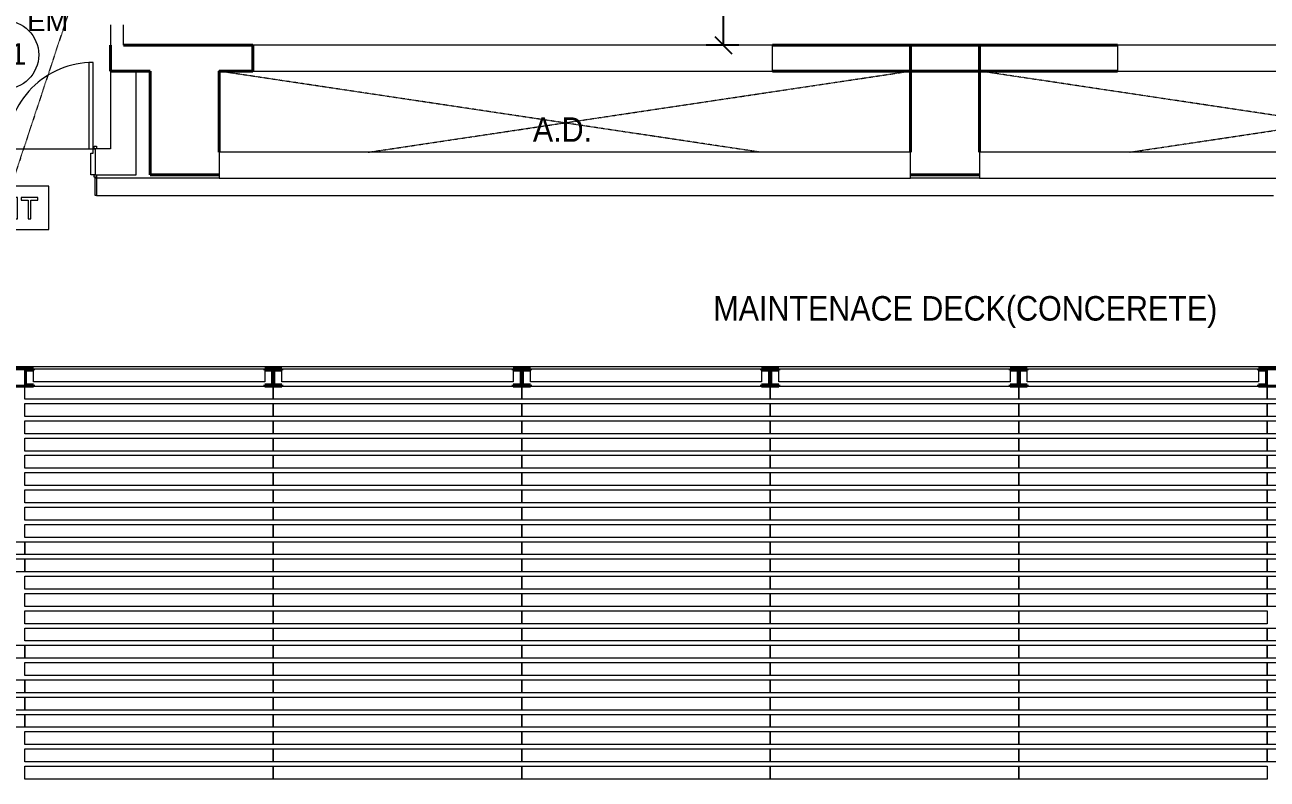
# Model space of a CAD drawing. Header units: millimetres. Extents: x 12827 to 109288, y -12264 to 68487.
# Drawn here: x 47648 to 62048, y 23107 to 31842 of the extents above; entities that cross this region are included whole.
import ezdxf

# ---------------------------------------------------------------- set-up
doc = ezdxf.new("R2010")
doc.units = ezdxf.units.MM
doc.linetypes.add('Dash', pattern=[6, 3, -3])
for name, color, linetype, lineweight in [('A-ANNO-DIMS', 211, 'Continuous', 5), ('A-ANNO-NOTE', 131, 'Continuous', 25), ('A-DETL-HDLN', 90, 'Dash', 9), ('A-DETL-THIN', 151, 'Continuous', 9), ('A-DOOR', 31, 'Continuous', 20), ('A-DOOR-FRAM', 31, 'Continuous', 30), ('A-FLOR', 192, 'Continuous', 9), ('A-GENM', 13, 'Continuous', 20), ('A-WALL', 113, 'Continuous', 20), ('G-ANNO-TEXT', 231, 'Continuous', 5), ('Q-SPCQ', 91, 'Continuous', 20), ('S-COLS', 52, 'Continuous', 20)]:
    doc.layers.add(name, color=color, linetype=linetype, lineweight=lineweight)
doc.styles.add('Arial_1', font='arial.ttf', dxfattribs={"width": 0.7, "height": 295.05988})
doc.styles.add('Swis721 BT_2', font='swiss.ttf', dxfattribs={"width": 0.89, "height": 283.821263})
doc.styles.add('Swis721 BT_4', font='swiss.ttf', dxfattribs={"height": 245.978428})
doc.styles.add('Swis721 BT_5', font='swiss.ttf', dxfattribs={"height": 1.135285})
doc.dimstyles.new('Linear_-_1_5mm_Arial', dxfattribs={"dimscale": 304.8, "dimtxt": 300, "dimasz": 0.656168, "dimexe": 0.656168, "dimexo": 0.0625, "dimgap": 0.328084, "dimtad": 1, "dimdec": 0, "dimzin": 0, "dimdsep": 46, "dimtxsty": 'Arial_1', "dimblk1": 'OBLIQUE', "dimblk2": 'OBLIQUE', "dimsah": 1, "dimcen": 0.09, "dimadec": 0, "dimazin": 0, "dimtfac": 1, "dimtdec": 4, "dimtix": 1, "dimtmove": 0, "dimatfit": 3, "dimfxl": 0.656168, "dimfxlon": 1, "dimtvp": 1, "dimtolj": 1, "dimtzin": 0, "dimarcsym": 2})

# ---------------------------------------------------------------- blocks, each defined once
blk = doc.blocks.new('DLN-Double Door__X08_ - _M30_ 2000 x 2000 _WH_-18327409-Copy of 2_F')
at = {"layer": 'A-DOOR', "lineweight": 15}
for p, q in [((-1000, 1150), (-950, 1150)), ((-1000, 150), (-1000, 1150)), ((-950, 1150), (-950, 150)), ((950, 1150), (950, 150)), ((1000, 1150), (950, 1150)), ((1000, 150), (1000, 1150)), ((-950, 150), (-1000, 150)), ((950, 150), (1000, 150))]:
    blk.add_line(p, q, dxfattribs=at)
for centre, start, end in [((-1000, 150), 359.5, 90), ((1000, 150), 90, 180.5)]:
    blk.add_arc(centre, 1000, start, end, dxfattribs=at)
at = {"layer": 'A-DOOR-FRAM', "lineweight": 15}
for p, q in [((-1040, 180), (-1010, 180)), ((-1040, 150), (-1040, 180)), ((-1010, 150), (-1040, 150)), ((-1025, 150), (-1000, 150)), ((-1025, -150), (-1025, 150)), ((-1010, 180), (-1010, 150)), ((-1000, 150), (-1000, 100)), ((1000, 150), (1025, 150)), ((1000, 100), (1000, 150)), ((1010, 150), (1010, 180)), ((1010, 180), (1040, 180)), ((1040, 150), (1010, 150)), ((1025, 150), (1025, -150)), ((1040, 180), (1040, 150)), ((-1000, 100), (-975, 100)), ((-975, 100), (-975, -150)), ((975, 100), (1000, 100)), ((975, -150), (975, 100)), ((-1040, -150), (-1010, -150)), ((-1040, -180), (-1040, -150)), ((-1010, -180), (-1040, -180)), ((-975, -150), (-1025, -150)), ((-1010, -150), (-1010, -180)), ((1025, -150), (975, -150)), ((1010, -180), (1010, -150)), ((1010, -150), (1040, -150)), ((1040, -180), (1010, -180)), ((1040, -150), (1040, -180))]:
    blk.add_line(p, q, dxfattribs=at)
blk = doc.blocks.new('DLN_Grid Gallery Deck - DLN_Grid Gallery Deck-V1-Copy of 2_F')
at = {"layer": 'Q-SPCQ'}
for p, q in [((0, -75), (0, 75)), ((0, 75), (2880, 75)), ((2880, 75), (2880, -75)), ((2880, -75), (0, -75))]:
    blk.add_line(p, q, dxfattribs=at)
blk = doc.blocks.new('DLN_Grid Gallery Deck - DLN_Grid Gallery Deck-V2-Copy of 2_F')
at = {"layer": 'Q-SPCQ'}
for p, q in [((0, -75), (0, 75)), ((100, 75), (2780, 75)), ((2880, 75), (2880, -75)), ((2880, -75), (0, -75))]:
    blk.add_line(p, q, dxfattribs=at)
blk = doc.blocks.new('DLN_Grid Gallery Deck - DLN_Grid Gallery Deck-V3-Copy of 2_F')
at = {"layer": 'Q-SPCQ'}
for p, q in [((0, -75), (0, 75)), ((100, 75), (2780, 75)), ((2880, 75), (2880, -75)), ((2880, -75), (0, -75))]:
    blk.add_line(p, q, dxfattribs=at)
blk = doc.blocks.new('DLN_Grid Gallery Deck - DLN_Grid Gallery Deck-V6-Copy of 2_F')
at = {"layer": 'Q-SPCQ'}
for p, q in [((0, -75), (0, 75)), ((100, 75), (2780, 75)), ((2880, 75), (2880, -75)), ((2880, -75), (0, -75))]:
    blk.add_line(p, q, dxfattribs=at)
blk = doc.blocks.new('DLN_Grid Gallery Deck - DLN_Grid Gallery Deck-V10-Copy of 2_F')
at = {"layer": 'Q-SPCQ'}
for p, q in [((0, 75), (2680, 75)), ((0, -75), (0, 60)), ((2680, 60), (2680, -75)), ((2680, -75), (0, -75))]:
    blk.add_line(p, q, dxfattribs=at)
blk = doc.blocks.new('DLN_Grid Gallery Deck - DLN_Grid Gallery Deck-V11-Copy of 2_F')
at = {"layer": 'Q-SPCQ'}
for p, q in [((0, 75), (2680, 75)), ((0, -75), (0, 60)), ((2680, 60), (2680, -75)), ((2680, -75), (0, -75))]:
    blk.add_line(p, q, dxfattribs=at)
blk = doc.blocks.new('DLN_Grid Gallery Deck - DLN_Grid Gallery Deck-V12-Copy of 2_F')
at = {"layer": 'Q-SPCQ'}
for p, q in [((0, 75), (2680, 75)), ((0, -75), (0, 60)), ((2680, 60), (2680, -75)), ((2680, -75), (0, -75))]:
    blk.add_line(p, q, dxfattribs=at)
blk = doc.blocks.new('DLN_EXIT Sign Board - DLN_EXIT Sign Board-5973881-Copy of 2_F')
at = {"layer": 'A-GENM'}
for p, q in [((500, 250), (-500, 250)), ((-500, 250), (-500, -250)), ((500, -250), (500, 250)), ((-177, 121), (-354, 121)), ((-354, 121), (-354, -125)), ((-323, 17), (-323, 90)), ((-323, 90), (-177, 90)), ((-185, 17), (-323, 17)), ((-185, -13), (-185, 17)), ((-177, 90), (-177, 121)), ((-59, 9), (-154, -125)), ((-102, 121), (-138, 121)), ((-138, 121), (-59, 9)), ((-57, 58), (-102, 121)), ((-42, 34), (-57, 58)), ((-24, 59), (-42, 34)), ((20, 121), (-24, 59)), ((-22, 9), (58, 121)), ((73, -125), (-22, 9)), ((58, 121), (20, 121)), ((138, 121), (108, 121)), ((108, 121), (108, -125)), ((138, -125), (138, 121)), ((373, 121), (181, 121)), ((181, 121), (181, 90)), ((181, 90), (262, 90)), ((262, 90), (262, -125)), ((292, -125), (292, 90)), ((292, 90), (373, 90)), ((373, 90), (373, 121)), ((-354, -125), (-173, -125)), ((-323, -94), (-323, -13)), ((-323, -13), (-185, -13)), ((-173, -94), (-323, -94)), ((-173, -125), (-173, -94)), ((-154, -125), (-116, -125)), ((-116, -125), (-55, -38)), ((-55, -38), (-40, -17)), ((-40, -17), (-27, -36)), ((-27, -36), (36, -125)), ((36, -125), (73, -125)), ((108, -125), (138, -125)), ((262, -125), (292, -125)), ((-500, -250), (500, -250))]:
    blk.add_line(p, q, dxfattribs=at)
blk = doc.blocks.new('_Oblique')
at = {"color": 0, "linetype": 'ByBlock', "lineweight": -2}
blk.add_line((-0.5, -0.5), (0.5, 0.5), dxfattribs=at)
blk = doc.blocks.new('DIMBLOCK61-Copy of 2_F')
at = {"layer": 'A-ANNO-DIMS', "color": 0, "lineweight": -2, "transparency": 16777216}
for p, q in [((55925, 33957), (55544, 33957)), ((55744, 33957), (55744, 31607)), ((55925, 31607), (55544, 31607))]:
    blk.add_line(p, q, dxfattribs=at)
at = {"layer": 'Defpoints', "color": 0, "transparency": 16777216}
for p in [(55944, 33957), (55744, 31607), (55944, 31607)]:
    blk.add_point(p, dxfattribs=at)
at = {"layer": 'A-ANNO-DIMS', "color": 0, "lineweight": -2, "transparency": 16777216, "xscale": 200, "yscale": 200, "zscale": 200}
for p, rotation in [((55744, 33957), 90), ((55744, 31607), 270)]:
    blk.add_blockref('_Oblique', p, dxfattribs=dict(at, rotation=rotation))
at = {"layer": 'A-ANNO-DIMS', "color": 0, "transparency": 16777216, "insert": (55493, 32782), "char_height": 295.1, "width": 753.23, "attachment_point": 5, "rotation": 90, "style": 'Arial_1'}
blk.add_mtext('\\A1;2350', dxfattribs=at)
blk = doc.blocks.new('GBP_Door Mark - 2 x 1_3_R_T_ Border _EM_ON_-18777231-Copy of 2_F')
at = {"layer": 'A-ANNO-NOTE', "lineweight": 5}
blk.add_circle((-31.356, 27.261), 2, dxfattribs=at)
at = {"layer": 'A-ANNO-NOTE', "lineweight": 5, "insert": (-30.02, 29.767), "char_height": 1.1353, "width": 2.7792, "attachment_point": 1, "line_spacing_factor": 1.00667, "style": 'Swis721 BT_5'}
blk.add_mtext('EM', dxfattribs=at)

msp = doc.modelspace()

# ---------------------------------------------------------------- linework, layer by layer
at = {"layer": 'A-DETL-HDLN'}
for p, q in [((48419.29296, 32782.48546), (47445.37467, 29843.84281)), ((56175.54295, 30367.48546), (49889.29296, 31307.48546)), ((51628.04298, 30367.48546), (57914.29297, 31307.48546)), ((64990.75129, 30367.48546), (58714.29297, 31307.48546)), ((60450.33465, 30367.48546), (66726.79297, 31307.48546)), ((49889.29296, 30107.48545), (49901.79297, 30109.35461))]:
    msp.add_line(p, q, dxfattribs=at)
at = {"layer": 'A-DETL-THIN'}
for p, q in [((57914.29297, 30367.48546), (49901.79297, 30367.48546)), ((49901.79297, 30367.48546), (49901.79297, 30067.48546)), ((57914.29297, 30067.48546), (57914.29297, 30367.48546)), ((66726.79297, 30367.48546), (58714.29297, 30367.48546)), ((58714.29297, 30367.48546), (58714.29297, 30067.48546)), ((49901.79297, 30067.48546), (57914.29297, 30067.48546)), ((58714.29297, 30067.48546), (66726.79297, 30067.48546))]:
    msp.add_line(p, q, dxfattribs=at)
at = {"layer": 'A-FLOR', "lineweight": 20}
msp.add_line((46439.29302, 30407.48546), (48439.29302, 30407.48546), dxfattribs=at)
at = {"layer": 'A-FLOR'}
for p, q in [((48464.29302, 29867.48546), (48464.29302, 30077.48546)), ((48479.29302, 30067.48546), (48464.29302, 30067.48546)), ((48479.29302, 29867.48546), (48464.29302, 29867.48546)), ((41679.29296, 27887.48546), (72814.29297, 27887.48546))]:
    msp.add_line(p, q, dxfattribs=at)
at = {"layer": 'A-WALL'}
for p, q in [((48639.29296, 31842.48546), (48639.29296, 31607.48546)), ((48789.29296, 31607.48546), (48789.29296, 31842.48546)), ((56314.29297, 31607.48546), (50291.79297, 31607.48546)), ((56314.29297, 31307.48546), (56314.29297, 31607.48546)), ((65126.79297, 31607.48546), (60314.29297, 31607.48546)), ((60314.29297, 31607.48546), (60314.29297, 31307.48546)), ((48639.29302, 31307.48546), (48639.29302, 30407.48546)), ((48939.29302, 30107.48546), (48939.29302, 31307.48546)), ((50291.79297, 31307.48546), (56314.29297, 31307.48546)), ((60314.29297, 31307.48546), (65126.79297, 31307.48546)), ((48639.29302, 30407.48546), (48479.29302, 30407.48546)), ((48479.29302, 30107.48546), (48939.29302, 30107.48546)), ((49901.79297, 30067.48546), (48479.29302, 30067.48546)), ((48479.29302, 30067.48546), (48479.29302, 29867.48546)), ((58714.29297, 30067.48546), (57914.29297, 30067.48546)), ((48479.29302, 29867.48546), (62120.26932, 29867.48546))]:
    msp.add_line(p, q, dxfattribs=at)
at = {"layer": 'A-WALL', "color": 250, "lineweight": 40}
for p, q in [((48639.29296, 31607.48546), (48639.29296, 31307.48546)), ((49101.79297, 31607.48546), (48789.29296, 31607.48546)), ((50291.79297, 31607.48546), (49901.79297, 31607.48546)), ((50291.79297, 31307.48546), (50291.79297, 31607.48546)), ((60314.29297, 31607.48546), (56314.29297, 31607.48546)), ((48639.29296, 31307.48546), (49101.79297, 31307.48546)), ((49901.79297, 31307.48546), (50291.79297, 31307.48546)), ((56314.29297, 31307.48546), (60314.29297, 31307.48546))]:
    msp.add_line(p, q, dxfattribs=at)
at = {"layer": 'S-COLS', "color": 250, "lineweight": 40}
for p, q in [((49901.79297, 31607.48546), (49101.79297, 31607.48546)), ((58714.29297, 31607.48546), (57914.29297, 31607.48546)), ((57914.29297, 31607.48546), (57914.29297, 30367.48546)), ((58714.29297, 30367.48546), (58714.29297, 31607.48546)), ((49101.79297, 31307.48546), (49101.79297, 30107.48546)), ((49901.79297, 30367.48546), (49901.79297, 31307.48546)), ((49101.79297, 30107.48546), (49901.79297, 30107.48546)), ((57914.29297, 30107.48546), (58714.29297, 30107.48546)), ((47747.68113, 27857.48541), (47547.68113, 27857.48541)), ((47655.18113, 27672.48541), (47655.18113, 27842.48541)), ((47655.18113, 27842.48541), (47747.68113, 27842.48541)), ((47747.68113, 27842.48541), (47747.68113, 27857.48541)), ((50627.68113, 27857.48541), (50427.68113, 27857.48541)), ((50427.68113, 27857.48541), (50427.68113, 27842.48541)), ((50427.68113, 27842.48541), (50520.18113, 27842.48541)), ((50520.18113, 27842.48541), (50520.18113, 27672.48541)), ((50535.18113, 27672.48541), (50535.18113, 27842.48541)), ((50535.18113, 27842.48541), (50627.68113, 27842.48541)), ((50627.68113, 27842.48541), (50627.68113, 27857.48541)), ((53507.68113, 27857.48541), (53307.68113, 27857.48541)), ((53307.68113, 27857.48541), (53307.68113, 27842.48541)), ((53307.68113, 27842.48541), (53400.18113, 27842.48541)), ((53400.18113, 27842.48541), (53400.18113, 27672.48541)), ((53415.18113, 27672.48541), (53415.18113, 27842.48541)), ((53415.18113, 27842.48541), (53507.68113, 27842.48541)), ((53507.68113, 27842.48541), (53507.68113, 27857.48541)), ((56387.68113, 27857.48546), (56187.68113, 27857.48546)), ((56187.68113, 27857.48546), (56187.68113, 27842.48546)), ((56187.68113, 27842.48546), (56280.18113, 27842.48546)), ((56280.18113, 27842.48546), (56280.18113, 27672.48546)), ((56295.18113, 27672.48546), (56295.18113, 27842.48546)), ((56295.18113, 27842.48546), (56387.68113, 27842.48546)), ((56387.68113, 27842.48546), (56387.68113, 27857.48546)), ((59267.68113, 27857.48541), (59067.68113, 27857.48541)), ((59067.68113, 27857.48541), (59067.68113, 27842.48541)), ((59067.68113, 27842.48541), (59160.18113, 27842.48541)), ((59160.18113, 27842.48541), (59160.18113, 27672.48541)), ((59175.18113, 27672.48541), (59175.18113, 27842.48541)), ((59175.18113, 27842.48541), (59267.68113, 27842.48541)), ((59267.68113, 27842.48541), (59267.68113, 27857.48541)), ((62147.68113, 27857.48541), (61947.68113, 27857.48541)), ((61947.68113, 27857.48541), (61947.68113, 27842.48541)), ((61947.68113, 27842.48541), (62040.18113, 27842.48541)), ((62040.18113, 27842.48541), (62040.18113, 27672.48541)), ((47547.68113, 27657.48541), (47747.68113, 27657.48541)), ((47747.68113, 27672.48541), (47655.18113, 27672.48541)), ((47747.68113, 27657.48541), (47747.68113, 27672.48541)), ((50427.68113, 27672.48541), (50427.68113, 27657.48541)), ((50520.18113, 27672.48541), (50427.68113, 27672.48541)), ((50427.68113, 27657.48541), (50627.68113, 27657.48541)), ((50627.68113, 27672.48541), (50535.18113, 27672.48541)), ((50627.68113, 27657.48541), (50627.68113, 27672.48541)), ((53307.68113, 27672.48541), (53307.68113, 27657.48541)), ((53400.18113, 27672.48541), (53307.68113, 27672.48541)), ((53307.68113, 27657.48541), (53507.68113, 27657.48541)), ((53507.68113, 27672.48541), (53415.18113, 27672.48541)), ((53507.68113, 27657.48541), (53507.68113, 27672.48541)), ((56187.68113, 27672.48546), (56187.68113, 27657.48546)), ((56280.18113, 27672.48546), (56187.68113, 27672.48546)), ((56187.68113, 27657.48546), (56387.68113, 27657.48546)), ((56387.68113, 27672.48546), (56295.18113, 27672.48546)), ((56387.68113, 27657.48546), (56387.68113, 27672.48546)), ((59067.68113, 27672.48541), (59067.68113, 27657.48541)), ((59160.18113, 27672.48541), (59067.68113, 27672.48541)), ((59067.68113, 27657.48541), (59267.68113, 27657.48541)), ((59267.68113, 27672.48541), (59175.18113, 27672.48541)), ((59267.68113, 27657.48541), (59267.68113, 27672.48541)), ((61947.68113, 27672.48541), (61947.68113, 27657.48541)), ((62040.18113, 27672.48541), (61947.68113, 27672.48541)), ((61947.68113, 27657.48541), (62147.68113, 27657.48541))]:
    msp.add_line(p, q, dxfattribs=at)

# ---------------------------------------------------------------- block references
at = {"layer": 'A-ANNO-NOTE', "lineweight": 5, "xscale": 200, "yscale": 200, "zscale": 200}
msp.add_blockref('GBP_Door Mark - 2 x 1_3_R_T_ Border _EM_ON_-18777231-Copy of 2_F', (53679.56079, 26043.32453), dxfattribs=at)
at = {"layer": 'A-DOOR', "lineweight": 15}
msp.add_blockref('DLN-Double Door__X08_ - _M30_ 2000 x 2000 _WH_-18327409-Copy of 2_F', (47439.29302, 30257.48546), dxfattribs=at)
at = {"layer": 'A-GENM'}
msp.add_blockref('DLN_EXIT Sign Board - DLN_EXIT Sign Board-5973881-Copy of 2_F', (47425.12226, 29722.68896), dxfattribs=at)
at = {"layer": 'Q-SPCQ'}
for name, p in [('DLN_Grid Gallery Deck - DLN_Grid Gallery Deck-V10-Copy of 2_F', (47747.68113, 27782.48546)), ('DLN_Grid Gallery Deck - DLN_Grid Gallery Deck-V10-Copy of 2_F', (50627.68113, 27782.48546)), ('DLN_Grid Gallery Deck - DLN_Grid Gallery Deck-V11-Copy of 2_F', (53507.68113, 27782.48546)), ('DLN_Grid Gallery Deck - DLN_Grid Gallery Deck-V12-Copy of 2_F', (56387.68113, 27782.48546)), ('DLN_Grid Gallery Deck - DLN_Grid Gallery Deck-V10-Copy of 2_F', (59267.68113, 27782.48546)), ('DLN_Grid Gallery Deck - DLN_Grid Gallery Deck-V2-Copy of 2_F', (47647.68113, 27582.48546)), ('DLN_Grid Gallery Deck - DLN_Grid Gallery Deck-V2-Copy of 2_F', (50527.68113, 27582.48546)), ('DLN_Grid Gallery Deck - DLN_Grid Gallery Deck-V3-Copy of 2_F', (53407.68113, 27582.48546)), ('DLN_Grid Gallery Deck - DLN_Grid Gallery Deck-V6-Copy of 2_F', (56287.68113, 27582.48546)), ('DLN_Grid Gallery Deck - DLN_Grid Gallery Deck-V2-Copy of 2_F', (59167.68113, 27582.48546)), ('DLN_Grid Gallery Deck - DLN_Grid Gallery Deck-V2-Copy of 2_F', (62047.68113, 27582.48546)), ('DLN_Grid Gallery Deck - DLN_Grid Gallery Deck-V1-Copy of 2_F', (47647.68113, 27382.48546)), ('DLN_Grid Gallery Deck - DLN_Grid Gallery Deck-V1-Copy of 2_F', (50527.68113, 27382.48546)), ('DLN_Grid Gallery Deck - DLN_Grid Gallery Deck-V1-Copy of 2_F', (53407.68113, 27382.48546)), ('DLN_Grid Gallery Deck - DLN_Grid Gallery Deck-V1-Copy of 2_F', (56287.68113, 27382.48546)), ('DLN_Grid Gallery Deck - DLN_Grid Gallery Deck-V1-Copy of 2_F', (59167.68113, 27382.48546)), ('DLN_Grid Gallery Deck - DLN_Grid Gallery Deck-V1-Copy of 2_F', (62047.68113, 27382.48546)), ('DLN_Grid Gallery Deck - DLN_Grid Gallery Deck-V1-Copy of 2_F', (47647.68113, 27182.48546)), ('DLN_Grid Gallery Deck - DLN_Grid Gallery Deck-V1-Copy of 2_F', (50527.68113, 27182.48546)), ('DLN_Grid Gallery Deck - DLN_Grid Gallery Deck-V1-Copy of 2_F', (53407.68113, 27182.48546)), ('DLN_Grid Gallery Deck - DLN_Grid Gallery Deck-V1-Copy of 2_F', (56287.68113, 27182.48546)), ('DLN_Grid Gallery Deck - DLN_Grid Gallery Deck-V1-Copy of 2_F', (59167.68113, 27182.48546)), ('DLN_Grid Gallery Deck - DLN_Grid Gallery Deck-V1-Copy of 2_F', (62047.68113, 27182.48546)), ('DLN_Grid Gallery Deck - DLN_Grid Gallery Deck-V1-Copy of 2_F', (47647.68113, 26982.48546)), ('DLN_Grid Gallery Deck - DLN_Grid Gallery Deck-V1-Copy of 2_F', (50527.68113, 26982.48546)), ('DLN_Grid Gallery Deck - DLN_Grid Gallery Deck-V1-Copy of 2_F', (53407.68113, 26982.48546)), ('DLN_Grid Gallery Deck - DLN_Grid Gallery Deck-V1-Copy of 2_F', (56287.68113, 26982.48546)), ('DLN_Grid Gallery Deck - DLN_Grid Gallery Deck-V1-Copy of 2_F', (59167.68113, 26982.48546)), ('DLN_Grid Gallery Deck - DLN_Grid Gallery Deck-V1-Copy of 2_F', (62047.68113, 26982.48546)), ('DLN_Grid Gallery Deck - DLN_Grid Gallery Deck-V1-Copy of 2_F', (47647.68113, 26782.48546)), ('DLN_Grid Gallery Deck - DLN_Grid Gallery Deck-V1-Copy of 2_F', (50527.68113, 26782.48546)), ('DLN_Grid Gallery Deck - DLN_Grid Gallery Deck-V1-Copy of 2_F', (53407.68113, 26782.48546)), ('DLN_Grid Gallery Deck - DLN_Grid Gallery Deck-V1-Copy of 2_F', (56287.68113, 26782.48546)), ('DLN_Grid Gallery Deck - DLN_Grid Gallery Deck-V1-Copy of 2_F', (59167.68113, 26782.48546)), ('DLN_Grid Gallery Deck - DLN_Grid Gallery Deck-V1-Copy of 2_F', (62047.68113, 26782.48546)), ('DLN_Grid Gallery Deck - DLN_Grid Gallery Deck-V1-Copy of 2_F', (47647.68113, 26582.48546)), ('DLN_Grid Gallery Deck - DLN_Grid Gallery Deck-V1-Copy of 2_F', (50527.68113, 26582.48546)), ('DLN_Grid Gallery Deck - DLN_Grid Gallery Deck-V1-Copy of 2_F', (53407.68113, 26582.48546)), ('DLN_Grid Gallery Deck - DLN_Grid Gallery Deck-V1-Copy of 2_F', (56287.68113, 26582.48546)), ('DLN_Grid Gallery Deck - DLN_Grid Gallery Deck-V1-Copy of 2_F', (59167.68113, 26582.48546)), ('DLN_Grid Gallery Deck - DLN_Grid Gallery Deck-V1-Copy of 2_F', (62047.68113, 26582.48546)), ('DLN_Grid Gallery Deck - DLN_Grid Gallery Deck-V1-Copy of 2_F', (47647.68113, 26382.48546)), ('DLN_Grid Gallery Deck - DLN_Grid Gallery Deck-V1-Copy of 2_F', (50527.68113, 26382.48546)), ('DLN_Grid Gallery Deck - DLN_Grid Gallery Deck-V1-Copy of 2_F', (53407.68113, 26382.48546)), ('DLN_Grid Gallery Deck - DLN_Grid Gallery Deck-V1-Copy of 2_F', (56287.68113, 26382.48546)), ('DLN_Grid Gallery Deck - DLN_Grid Gallery Deck-V1-Copy of 2_F', (59167.68113, 26382.48546)), ('DLN_Grid Gallery Deck - DLN_Grid Gallery Deck-V1-Copy of 2_F', (62047.68113, 26382.48546)), ('DLN_Grid Gallery Deck - DLN_Grid Gallery Deck-V1-Copy of 2_F', (47647.68113, 26182.48546)), ('DLN_Grid Gallery Deck - DLN_Grid Gallery Deck-V1-Copy of 2_F', (50527.68113, 26182.48546)), ('DLN_Grid Gallery Deck - DLN_Grid Gallery Deck-V1-Copy of 2_F', (53407.68113, 26182.48546)), ('DLN_Grid Gallery Deck - DLN_Grid Gallery Deck-V1-Copy of 2_F', (56287.68113, 26182.48546)), ('DLN_Grid Gallery Deck - DLN_Grid Gallery Deck-V1-Copy of 2_F', (59167.68113, 26182.48546)), ('DLN_Grid Gallery Deck - DLN_Grid Gallery Deck-V1-Copy of 2_F', (62047.68113, 26182.48546)), ('DLN_Grid Gallery Deck - DLN_Grid Gallery Deck-V1-Copy of 2_F', (47647.68113, 25982.48546)), ('DLN_Grid Gallery Deck - DLN_Grid Gallery Deck-V1-Copy of 2_F', (50527.68113, 25982.48546)), ('DLN_Grid Gallery Deck - DLN_Grid Gallery Deck-V1-Copy of 2_F', (53407.68113, 25982.48546)), ('DLN_Grid Gallery Deck - DLN_Grid Gallery Deck-V1-Copy of 2_F', (56287.68113, 25982.48546)), ('DLN_Grid Gallery Deck - DLN_Grid Gallery Deck-V1-Copy of 2_F', (59167.68113, 25982.48546)), ('DLN_Grid Gallery Deck - DLN_Grid Gallery Deck-V1-Copy of 2_F', (62047.68113, 25982.48546)), ('DLN_Grid Gallery Deck - DLN_Grid Gallery Deck-V1-Copy of 2_F', (44767.68113, 25782.48546)), ('DLN_Grid Gallery Deck - DLN_Grid Gallery Deck-V1-Copy of 2_F', (47647.68113, 25782.48546)), ('DLN_Grid Gallery Deck - DLN_Grid Gallery Deck-V1-Copy of 2_F', (50527.68113, 25782.48546)), ('DLN_Grid Gallery Deck - DLN_Grid Gallery Deck-V1-Copy of 2_F', (53407.68113, 25782.48546)), ('DLN_Grid Gallery Deck - DLN_Grid Gallery Deck-V1-Copy of 2_F', (56287.68113, 25782.48546)), ('DLN_Grid Gallery Deck - DLN_Grid Gallery Deck-V1-Copy of 2_F', (59167.68113, 25782.48546)), ('DLN_Grid Gallery Deck - DLN_Grid Gallery Deck-V1-Copy of 2_F', (62047.68113, 25782.48546)), ('DLN_Grid Gallery Deck - DLN_Grid Gallery Deck-V1-Copy of 2_F', (44767.68113, 25582.48546)), ('DLN_Grid Gallery Deck - DLN_Grid Gallery Deck-V1-Copy of 2_F', (47647.68113, 25582.48546)), ('DLN_Grid Gallery Deck - DLN_Grid Gallery Deck-V1-Copy of 2_F', (50527.68113, 25582.48546)), ('DLN_Grid Gallery Deck - DLN_Grid Gallery Deck-V1-Copy of 2_F', (53407.68113, 25582.48546)), ('DLN_Grid Gallery Deck - DLN_Grid Gallery Deck-V1-Copy of 2_F', (56287.68113, 25582.48546)), ('DLN_Grid Gallery Deck - DLN_Grid Gallery Deck-V1-Copy of 2_F', (59167.68113, 25582.48546)), ('DLN_Grid Gallery Deck - DLN_Grid Gallery Deck-V1-Copy of 2_F', (62047.68113, 25582.48546)), ('DLN_Grid Gallery Deck - DLN_Grid Gallery Deck-V1-Copy of 2_F', (47647.68113, 25382.48546)), ('DLN_Grid Gallery Deck - DLN_Grid Gallery Deck-V1-Copy of 2_F', (50527.68113, 25382.48546)), ('DLN_Grid Gallery Deck - DLN_Grid Gallery Deck-V1-Copy of 2_F', (53407.68113, 25382.48546)), ('DLN_Grid Gallery Deck - DLN_Grid Gallery Deck-V1-Copy of 2_F', (56287.68113, 25382.48546)), ('DLN_Grid Gallery Deck - DLN_Grid Gallery Deck-V1-Copy of 2_F', (59167.68113, 25382.48546)), ('DLN_Grid Gallery Deck - DLN_Grid Gallery Deck-V1-Copy of 2_F', (62047.68113, 25382.48546)), ('DLN_Grid Gallery Deck - DLN_Grid Gallery Deck-V1-Copy of 2_F', (47647.68113, 25182.48546)), ('DLN_Grid Gallery Deck - DLN_Grid Gallery Deck-V1-Copy of 2_F', (50527.68113, 25182.48546)), ('DLN_Grid Gallery Deck - DLN_Grid Gallery Deck-V1-Copy of 2_F', (53407.68113, 25182.48546)), ('DLN_Grid Gallery Deck - DLN_Grid Gallery Deck-V1-Copy of 2_F', (56287.68113, 25182.48546)), ('DLN_Grid Gallery Deck - DLN_Grid Gallery Deck-V1-Copy of 2_F', (59167.68113, 25182.48546)), ('DLN_Grid Gallery Deck - DLN_Grid Gallery Deck-V1-Copy of 2_F', (62047.68113, 25182.48546)), ('DLN_Grid Gallery Deck - DLN_Grid Gallery Deck-V1-Copy of 2_F', (47647.68113, 24982.48546)), ('DLN_Grid Gallery Deck - DLN_Grid Gallery Deck-V1-Copy of 2_F', (50527.68113, 24982.48546)), ('DLN_Grid Gallery Deck - DLN_Grid Gallery Deck-V1-Copy of 2_F', (53407.68113, 24982.48546)), ('DLN_Grid Gallery Deck - DLN_Grid Gallery Deck-V1-Copy of 2_F', (56287.68113, 24982.48546)), ('DLN_Grid Gallery Deck - DLN_Grid Gallery Deck-V1-Copy of 2_F', (59167.68113, 24982.48546)), ('DLN_Grid Gallery Deck - DLN_Grid Gallery Deck-V1-Copy of 2_F', (47647.68113, 24782.48546)), ('DLN_Grid Gallery Deck - DLN_Grid Gallery Deck-V1-Copy of 2_F', (50527.68113, 24782.48546)), ('DLN_Grid Gallery Deck - DLN_Grid Gallery Deck-V1-Copy of 2_F', (53407.68113, 24782.48546)), ('DLN_Grid Gallery Deck - DLN_Grid Gallery Deck-V1-Copy of 2_F', (56287.68113, 24782.48546)), ('DLN_Grid Gallery Deck - DLN_Grid Gallery Deck-V1-Copy of 2_F', (59167.68113, 24782.48546)), ('DLN_Grid Gallery Deck - DLN_Grid Gallery Deck-V1-Copy of 2_F', (62047.68113, 24782.48546)), ('DLN_Grid Gallery Deck - DLN_Grid Gallery Deck-V1-Copy of 2_F', (44767.68113, 24582.48546)), ('DLN_Grid Gallery Deck - DLN_Grid Gallery Deck-V1-Copy of 2_F', (47647.68113, 24582.48546)), ('DLN_Grid Gallery Deck - DLN_Grid Gallery Deck-V1-Copy of 2_F', (50527.68113, 24582.48546)), ('DLN_Grid Gallery Deck - DLN_Grid Gallery Deck-V1-Copy of 2_F', (53407.68113, 24582.48546)), ('DLN_Grid Gallery Deck - DLN_Grid Gallery Deck-V1-Copy of 2_F', (56287.68113, 24582.48546)), ('DLN_Grid Gallery Deck - DLN_Grid Gallery Deck-V1-Copy of 2_F', (59167.68113, 24582.48546)), ('DLN_Grid Gallery Deck - DLN_Grid Gallery Deck-V1-Copy of 2_F', (62047.68113, 24582.48546)), ('DLN_Grid Gallery Deck - DLN_Grid Gallery Deck-V1-Copy of 2_F', (47647.68113, 24382.48546)), ('DLN_Grid Gallery Deck - DLN_Grid Gallery Deck-V1-Copy of 2_F', (50527.68113, 24382.48546)), ('DLN_Grid Gallery Deck - DLN_Grid Gallery Deck-V1-Copy of 2_F', (53407.68113, 24382.48546)), ('DLN_Grid Gallery Deck - DLN_Grid Gallery Deck-V1-Copy of 2_F', (56287.68113, 24382.48546)), ('DLN_Grid Gallery Deck - DLN_Grid Gallery Deck-V1-Copy of 2_F', (59167.68113, 24382.48546)), ('DLN_Grid Gallery Deck - DLN_Grid Gallery Deck-V1-Copy of 2_F', (62047.68113, 24382.48546)), ('DLN_Grid Gallery Deck - DLN_Grid Gallery Deck-V1-Copy of 2_F', (44767.68113, 24182.48546)), ('DLN_Grid Gallery Deck - DLN_Grid Gallery Deck-V1-Copy of 2_F', (47647.68113, 24182.48546)), ('DLN_Grid Gallery Deck - DLN_Grid Gallery Deck-V1-Copy of 2_F', (50527.68113, 24182.48546)), ('DLN_Grid Gallery Deck - DLN_Grid Gallery Deck-V1-Copy of 2_F', (53407.68113, 24182.48546)), ('DLN_Grid Gallery Deck - DLN_Grid Gallery Deck-V1-Copy of 2_F', (56287.68113, 24182.48546)), ('DLN_Grid Gallery Deck - DLN_Grid Gallery Deck-V1-Copy of 2_F', (59167.68113, 24182.48546)), ('DLN_Grid Gallery Deck - DLN_Grid Gallery Deck-V1-Copy of 2_F', (62047.68113, 24182.48546)), ('DLN_Grid Gallery Deck - DLN_Grid Gallery Deck-V1-Copy of 2_F', (44767.68113, 23982.48546)), ('DLN_Grid Gallery Deck - DLN_Grid Gallery Deck-V1-Copy of 2_F', (47647.68113, 23982.48546)), ('DLN_Grid Gallery Deck - DLN_Grid Gallery Deck-V1-Copy of 2_F', (50527.68113, 23982.48546)), ('DLN_Grid Gallery Deck - DLN_Grid Gallery Deck-V1-Copy of 2_F', (53407.68113, 23982.48546)), ('DLN_Grid Gallery Deck - DLN_Grid Gallery Deck-V1-Copy of 2_F', (56287.68113, 23982.48546)), ('DLN_Grid Gallery Deck - DLN_Grid Gallery Deck-V1-Copy of 2_F', (59167.68113, 23982.48546)), ('DLN_Grid Gallery Deck - DLN_Grid Gallery Deck-V1-Copy of 2_F', (62047.68113, 23982.48546)), ('DLN_Grid Gallery Deck - DLN_Grid Gallery Deck-V1-Copy of 2_F', (44767.68113, 23782.48546)), ('DLN_Grid Gallery Deck - DLN_Grid Gallery Deck-V1-Copy of 2_F', (47647.68113, 23782.48546)), ('DLN_Grid Gallery Deck - DLN_Grid Gallery Deck-V1-Copy of 2_F', (50527.68113, 23782.48546)), ('DLN_Grid Gallery Deck - DLN_Grid Gallery Deck-V1-Copy of 2_F', (53407.68113, 23782.48546)), ('DLN_Grid Gallery Deck - DLN_Grid Gallery Deck-V1-Copy of 2_F', (56287.68113, 23782.48546)), ('DLN_Grid Gallery Deck - DLN_Grid Gallery Deck-V1-Copy of 2_F', (59167.68113, 23782.48546)), ('DLN_Grid Gallery Deck - DLN_Grid Gallery Deck-V1-Copy of 2_F', (62047.68113, 23782.48546)), ('DLN_Grid Gallery Deck - DLN_Grid Gallery Deck-V1-Copy of 2_F', (47647.68113, 23582.48546)), ('DLN_Grid Gallery Deck - DLN_Grid Gallery Deck-V1-Copy of 2_F', (50527.68113, 23582.48546)), ('DLN_Grid Gallery Deck - DLN_Grid Gallery Deck-V1-Copy of 2_F', (53407.68113, 23582.48546)), ('DLN_Grid Gallery Deck - DLN_Grid Gallery Deck-V1-Copy of 2_F', (56287.68113, 23582.48546)), ('DLN_Grid Gallery Deck - DLN_Grid Gallery Deck-V1-Copy of 2_F', (59167.68113, 23582.48546)), ('DLN_Grid Gallery Deck - DLN_Grid Gallery Deck-V1-Copy of 2_F', (62047.68113, 23582.48546)), ('DLN_Grid Gallery Deck - DLN_Grid Gallery Deck-V1-Copy of 2_F', (47647.68113, 23382.48546)), ('DLN_Grid Gallery Deck - DLN_Grid Gallery Deck-V1-Copy of 2_F', (50527.68113, 23382.48546)), ('DLN_Grid Gallery Deck - DLN_Grid Gallery Deck-V1-Copy of 2_F', (53407.68113, 23382.48546)), ('DLN_Grid Gallery Deck - DLN_Grid Gallery Deck-V1-Copy of 2_F', (56287.68113, 23382.48546)), ('DLN_Grid Gallery Deck - DLN_Grid Gallery Deck-V1-Copy of 2_F', (59167.68113, 23382.48546)), ('DLN_Grid Gallery Deck - DLN_Grid Gallery Deck-V1-Copy of 2_F', (62047.68113, 23382.48546)), ('DLN_Grid Gallery Deck - DLN_Grid Gallery Deck-V1-Copy of 2_F', (47647.68113, 23182.48546)), ('DLN_Grid Gallery Deck - DLN_Grid Gallery Deck-V1-Copy of 2_F', (50527.68113, 23182.48546)), ('DLN_Grid Gallery Deck - DLN_Grid Gallery Deck-V1-Copy of 2_F', (53407.68113, 23182.48546)), ('DLN_Grid Gallery Deck - DLN_Grid Gallery Deck-V1-Copy of 2_F', (56287.68113, 23182.48546)), ('DLN_Grid Gallery Deck - DLN_Grid Gallery Deck-V1-Copy of 2_F', (59167.68113, 23182.48546))]:
    msp.add_blockref(name, p, dxfattribs=at)

# ---------------------------------------------------------------- texts
at = {"layer": 'A-ANNO-NOTE', "lineweight": 5, "insert": (47445.88198, 31629.06078), "char_height": 245.978428, "width": 514.7814219, "attachment_point": 2, "line_spacing_factor": 1.00667, "style": 'Swis721 BT_4'}
msp.add_mtext('D1', dxfattribs=at)
at = {"layer": 'G-ANNO-TEXT', "color": 7, "attachment_point": 1, "line_spacing_factor": 1.00667, "style": 'Swis721 BT_2'}
for s, insert, char_height, width in [('A.D.', (53536.22642, 30771.8497), 283.821263, 792), ('MAINTENACE DECK(CONCERETE)', (55627.92391, 28701.68366), 283.8212635, 6732)]:
    msp.add_mtext(s, dxfattribs=dict(at, insert=insert, char_height=char_height, width=width))

# ---------------------------------------------------------------- dimensions: what is measured, and where the dimension line sits
at = {"layer": 'A-ANNO-DIMS'}
dim = msp.add_linear_dim(base=(55744.20169, 31607.48546), p1=(55944.20169, 33957.48546), p2=(55944.20169, 31607.48546), angle=90, dimstyle='Linear_-_1_5mm_Arial', override={"dimpost": '<>', "dimfxl": 2350}, dxfattribs=at)
dim.commit()
dim.dimension.update_dxf_attribs({"geometry": 'DIMBLOCK61-Copy of 2_F', "text_midpoint": (55493.45145, 32782.48546)})

doc.saveas('drawing.dxf')
